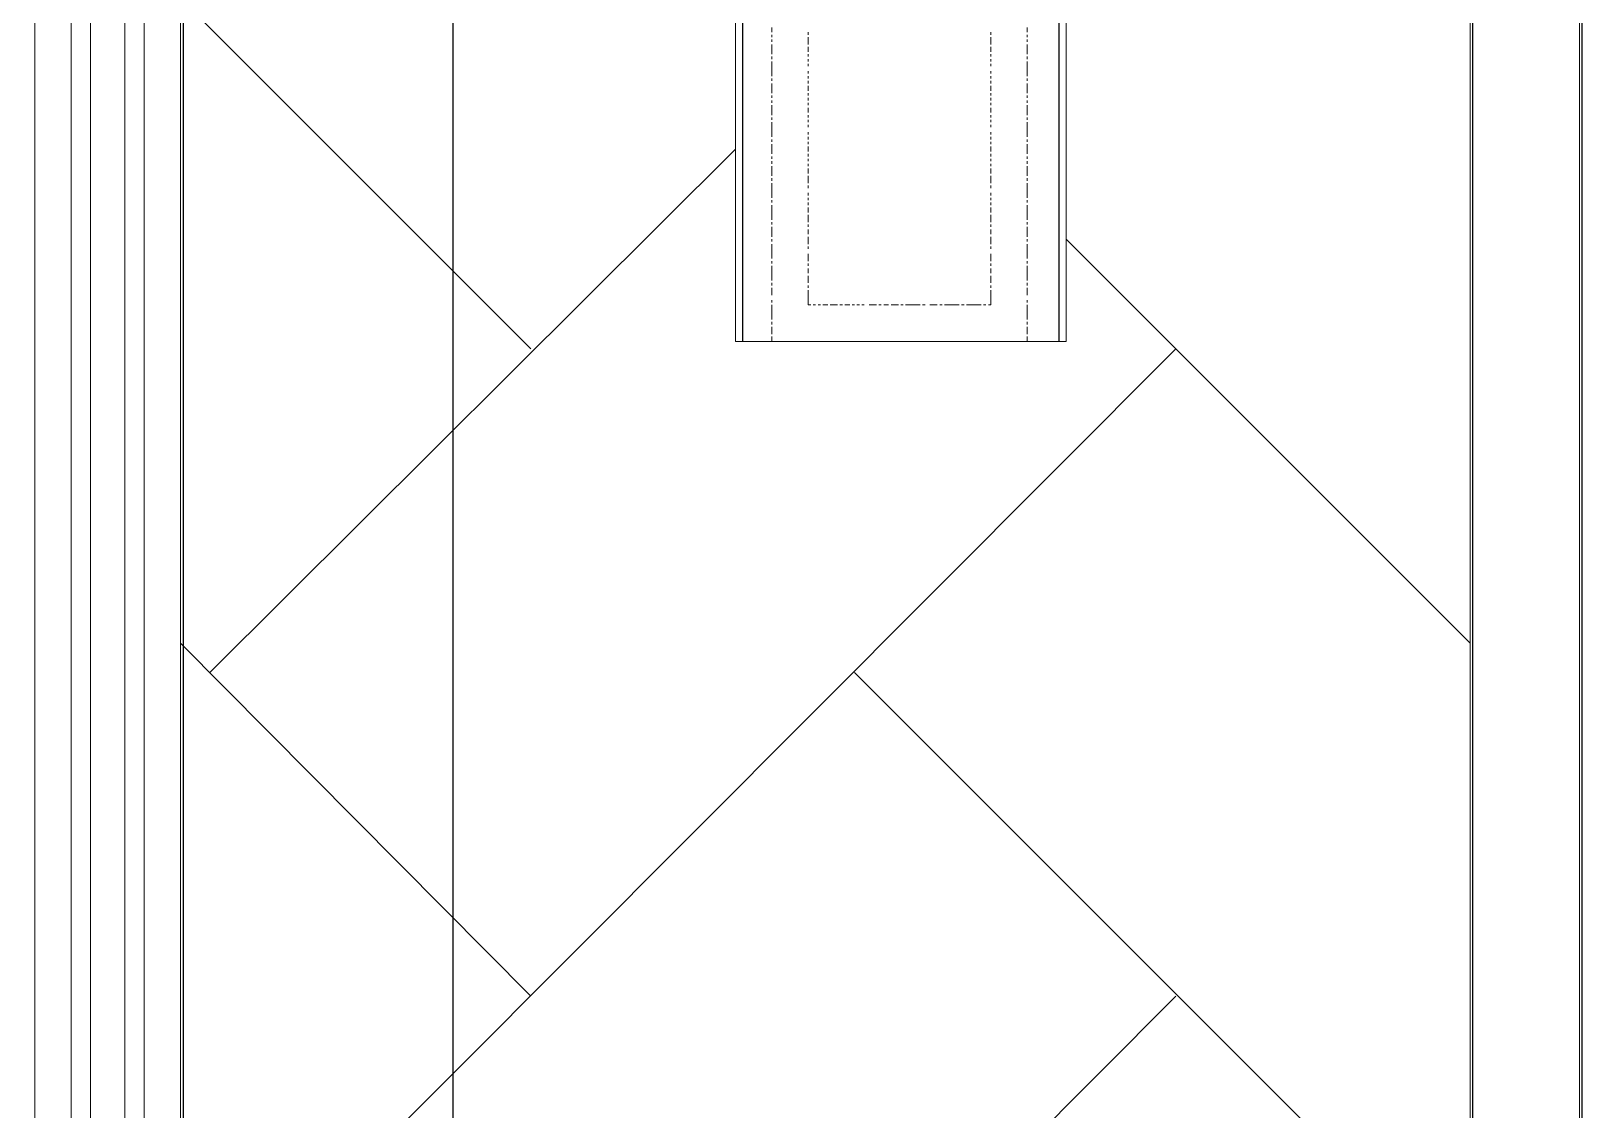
# Model space of a CAD drawing. Header units: millimetres. Extents: x 2928 to 3112, y 1220 to 1280.
# Drawn here: x 2983.33 to 2985.455, y 1254.025 to 1255.502 of the extents above; entities that cross this region are included whole.
import ezdxf

# ---------------------------------------------------------------- set-up
doc = ezdxf.new("R2010")
doc.units = ezdxf.units.MM

msp = doc.modelspace()

# ---------------------------------------------------------------- linework, layer by layer
at = {"color": 7, "linetype": 'Continuous', "lineweight": -2, "true_color": 0x000007}
for points in [[(2937.08126, 1265.3073), (2937.07792, 1267.474), (2938.98795, 1267.474), (2985.45528, 1267.474), (2985.45528, 1236.87356), (2938.98795, 1236.87356), (2937.08126, 1236.87356), (2937.08126, 1238.60692)], [(2937.23126, 1265.3073), (2937.23126, 1267.32399), (2938.98795, 1267.32399), (2985.30528, 1267.32399), (2985.30528, 1237.02356), (2938.98795, 1237.02356), (2937.22793, 1237.02356), (2937.22793, 1238.60692)]]:
    msp.add_lwpolyline(points, close=True, dxfattribs=at)
at = {"color": 9, "linetype": 'Continuous', "lineweight": 5, "true_color": 0xbababa}
for points in [[(2938.98795, 1264.55062), (2983.53859, 1264.55062), (2983.53859, 1238.80025)], [(2983.33525, 1239.30359), (2983.33525, 1264.04728), (2983.33525, 1264.04728)], [(2983.38525, 1239.30359), (2983.38525, 1264.04728), (2983.38525, 1264.04728)], [(2983.41192, 1239.30359), (2983.41192, 1264.04728), (2983.41192, 1264.04728)], [(2983.45859, 1239.30359), (2983.45859, 1264.04728), (2983.45859, 1264.04728)], [(2983.48525, 1239.30359), (2983.48525, 1264.04728), (2983.48525, 1264.04728)], [(2983.53525, 1239.30359), (2983.53525, 1264.04728), (2983.53525, 1264.04728)], [(2984.01526, 1255.06715), (2983.53525, 1255.54716), (2983.53525, 1255.54716)], [(2983.57525, 1254.62381), (2984.29526, 1255.34049), (2984.29526, 1255.34049)], [(2985.30195, 1254.66381), (2984.7486, 1255.21715), (2984.7486, 1255.21715)], [(2983.57525, 1253.74047), (2984.89861, 1255.06715), (2984.89861, 1255.06715)], [(2984.01526, 1254.18047), (2983.53525, 1254.66381), (2983.53525, 1254.66381)], [(2985.30195, 1253.78047), (2984.4586, 1254.62381), (2984.4586, 1254.62381)], [(2984.05193, 1253.33046), (2984.89861, 1254.18047), (2984.89861, 1254.18047)]]:
    msp.add_lwpolyline(points, dxfattribs=at)
at = {"color": 7, "linetype": 'Continuous', "lineweight": -2, "true_color": 0x000007}
msp.add_lwpolyline([(2983.53859, 1264.04728), (2983.53859, 1239.30359), (2983.53859, 1239.30359)], dxfattribs=at)
at = {"color": 253, "linetype": 'Continuous', "lineweight": -2, "true_color": 0x9a9a9a}
for points in [[(2983.90859, 1239.40693), (2983.90859, 1263.94728), (2983.90859, 1263.94728)], [(2984.30526, 1257.09385), (2984.30526, 1255.07715), (2984.30526, 1255.07715)], [(2984.7386, 1257.09385), (2984.7386, 1255.07715), (2984.7386, 1255.07715)]]:
    msp.add_lwpolyline(points, dxfattribs=at)
at = {"color": 252, "linetype": 'Continuous', "lineweight": 5, "true_color": 0x989898}
for points in [[(2985.30195, 1237.32023), (2985.30195, 1259.21054), (2985.45195, 1259.21054), (2985.45195, 1237.32023)], [(2984.34527, 1255.50049), (2984.34527, 1255.50716), (2984.34527, 1255.50716)], [(2984.34527, 1255.49382), (2984.34527, 1255.49716), (2984.34527, 1255.49716)], [(2984.34527, 1255.48716), (2984.34527, 1255.49049), (2984.34527, 1255.49049)], [(2984.39527, 1255.49716), (2984.39527, 1255.50049), (2984.39527, 1255.50049)], [(2984.39527, 1255.48716), (2984.39527, 1255.49382), (2984.39527, 1255.49382)], [(2984.64527, 1255.50049), (2984.64527, 1255.49716), (2984.64527, 1255.49716)], [(2984.64527, 1255.49382), (2984.64527, 1255.48716), (2984.64527, 1255.48716)], [(2984.69527, 1255.50716), (2984.69527, 1255.50049), (2984.69527, 1255.50049)], [(2984.69527, 1255.49716), (2984.69527, 1255.49382), (2984.69527, 1255.49382)], [(2984.69527, 1255.49049), (2984.69527, 1255.48716), (2984.69527, 1255.48716)], [(2984.34527, 1255.47716), (2984.34527, 1255.48382), (2984.34527, 1255.48382)], [(2984.34527, 1255.47049), (2984.34527, 1255.47716), (2984.34527, 1255.47716)], [(2984.39527, 1255.48382), (2984.39527, 1255.48716), (2984.39527, 1255.48716)], [(2984.39527, 1255.47382), (2984.39527, 1255.48049), (2984.39527, 1255.48049)], [(2984.39527, 1255.46716), (2984.39527, 1255.47049), (2984.39527, 1255.47049)], [(2984.64527, 1255.48716), (2984.64527, 1255.48382), (2984.64527, 1255.48382)], [(2984.64527, 1255.48049), (2984.64527, 1255.47382), (2984.64527, 1255.47382)], [(2984.64527, 1255.47049), (2984.64527, 1255.46716), (2984.64527, 1255.46716)], [(2984.69527, 1255.48382), (2984.69527, 1255.47716), (2984.69527, 1255.47716)], [(2984.69527, 1255.47716), (2984.69527, 1255.47049), (2984.69527, 1255.47049)], [(2984.34527, 1255.46382), (2984.34527, 1255.46716), (2984.34527, 1255.46716)], [(2984.34527, 1255.45382), (2984.34527, 1255.46049), (2984.34527, 1255.46049)], [(2984.34527, 1255.44716), (2984.34527, 1255.45382), (2984.34527, 1255.45382)], [(2984.34527, 1255.44049), (2984.34527, 1255.44716), (2984.34527, 1255.44716)], [(2984.39527, 1255.46049), (2984.39527, 1255.46382), (2984.39527, 1255.46382)], [(2984.39527, 1255.45382), (2984.39527, 1255.45716), (2984.39527, 1255.45716)], [(2984.39527, 1255.44382), (2984.39527, 1255.44716), (2984.39527, 1255.44716)], [(2984.64527, 1255.46382), (2984.64527, 1255.46049), (2984.64527, 1255.46049)], [(2984.64527, 1255.45716), (2984.64527, 1255.45382), (2984.64527, 1255.45382)], [(2984.64527, 1255.44716), (2984.64527, 1255.44382), (2984.64527, 1255.44382)], [(2984.69527, 1255.46716), (2984.69527, 1255.46382), (2984.69527, 1255.46382)], [(2984.69527, 1255.46049), (2984.69527, 1255.45382), (2984.69527, 1255.45382)], [(2984.69527, 1255.45382), (2984.69527, 1255.44716), (2984.69527, 1255.44716)], [(2984.69527, 1255.44716), (2984.69527, 1255.44049), (2984.69527, 1255.44049)], [(2984.34527, 1255.43382), (2984.34527, 1255.43716), (2984.34527, 1255.43716)], [(2984.34527, 1255.42382), (2984.34527, 1255.43049), (2984.34527, 1255.43049)], [(2984.39527, 1255.43716), (2984.39527, 1255.44049), (2984.39527, 1255.44049)], [(2984.39527, 1255.43049), (2984.39527, 1255.43382), (2984.39527, 1255.43382)], [(2984.39527, 1255.42049), (2984.39527, 1255.42716), (2984.39527, 1255.42716)], [(2984.64527, 1255.44049), (2984.64527, 1255.43716), (2984.64527, 1255.43716)], [(2984.64527, 1255.43382), (2984.64527, 1255.43049), (2984.64527, 1255.43049)], [(2984.64527, 1255.42716), (2984.64527, 1255.42049), (2984.64527, 1255.42049)], [(2984.69527, 1255.43716), (2984.69527, 1255.43382), (2984.69527, 1255.43382)], [(2984.69527, 1255.43049), (2984.69527, 1255.42382), (2984.69527, 1255.42382)], [(2984.34527, 1255.41716), (2984.34527, 1255.42382), (2984.34527, 1255.42382)], [(2984.34527, 1255.41049), (2984.34527, 1255.41382), (2984.34527, 1255.41382)], [(2984.34527, 1255.40382), (2984.34527, 1255.40716), (2984.34527, 1255.40716)], [(2984.39527, 1255.41382), (2984.39527, 1255.41716), (2984.39527, 1255.41716)], [(2984.39527, 1255.40716), (2984.39527, 1255.41049), (2984.39527, 1255.41049)], [(2984.64527, 1255.41716), (2984.64527, 1255.41382), (2984.64527, 1255.41382)], [(2984.64527, 1255.41049), (2984.64527, 1255.40716), (2984.64527, 1255.40716)], [(2984.69527, 1255.42382), (2984.69527, 1255.41716), (2984.69527, 1255.41716)], [(2984.69527, 1255.41382), (2984.69527, 1255.41049), (2984.69527, 1255.41049)], [(2984.69527, 1255.40716), (2984.69527, 1255.40382), (2984.69527, 1255.40382)], [(2984.34527, 1255.39382), (2984.34527, 1255.40049), (2984.34527, 1255.40049)], [(2984.34527, 1255.38716), (2984.34527, 1255.39382), (2984.34527, 1255.39382)], [(2984.34527, 1255.38049), (2984.34527, 1255.38382), (2984.34527, 1255.38382)], [(2984.39527, 1255.40049), (2984.39527, 1255.40382), (2984.39527, 1255.40382)], [(2984.39527, 1255.39049), (2984.39527, 1255.39716), (2984.39527, 1255.39716)], [(2984.39527, 1255.38382), (2984.39527, 1255.38716), (2984.39527, 1255.38716)], [(2984.64527, 1255.40382), (2984.64527, 1255.40049), (2984.64527, 1255.40049)], [(2984.64527, 1255.39716), (2984.64527, 1255.39049), (2984.64527, 1255.39049)], [(2984.64527, 1255.38716), (2984.64527, 1255.38382), (2984.64527, 1255.38382)], [(2984.69527, 1255.40049), (2984.69527, 1255.39382), (2984.69527, 1255.39382)], [(2984.69527, 1255.39382), (2984.69527, 1255.38716), (2984.69527, 1255.38716)], [(2984.69527, 1255.38382), (2984.69527, 1255.38049), (2984.69527, 1255.38049)], [(2984.34527, 1255.37049), (2984.34527, 1255.37716), (2984.34527, 1255.37716)], [(2984.34527, 1255.36382), (2984.34527, 1255.37049), (2984.34527, 1255.37049)], [(2984.34527, 1255.35716), (2984.34527, 1255.36382), (2984.34527, 1255.36382)], [(2984.39527, 1255.37716), (2984.39527, 1255.38049), (2984.39527, 1255.38049)], [(2984.39527, 1255.37049), (2984.39527, 1255.37382), (2984.39527, 1255.37382)], [(2984.39527, 1255.36049), (2984.39527, 1255.36382), (2984.39527, 1255.36382)], [(2984.64527, 1255.38049), (2984.64527, 1255.37716), (2984.64527, 1255.37716)], [(2984.64527, 1255.37382), (2984.64527, 1255.37049), (2984.64527, 1255.37049)], [(2984.64527, 1255.36382), (2984.64527, 1255.36049), (2984.64527, 1255.36049)], [(2984.69527, 1255.37716), (2984.69527, 1255.37049), (2984.69527, 1255.37049)], [(2984.69527, 1255.37049), (2984.69527, 1255.36382), (2984.69527, 1255.36382)], [(2984.69527, 1255.36382), (2984.69527, 1255.35716), (2984.69527, 1255.35716)], [(2984.34527, 1255.35049), (2984.34527, 1255.35382), (2984.34527, 1255.35382)], [(2984.34527, 1255.34049), (2984.34527, 1255.34716), (2984.34527, 1255.34716)], [(2984.34527, 1255.33382), (2984.34527, 1255.34049), (2984.34527, 1255.34049)], [(2984.39527, 1255.35382), (2984.39527, 1255.35716), (2984.39527, 1255.35716)], [(2984.39527, 1255.34716), (2984.39527, 1255.35049), (2984.39527, 1255.35049)], [(2984.39527, 1255.33716), (2984.39527, 1255.34382), (2984.39527, 1255.34382)], [(2984.64527, 1255.35716), (2984.64527, 1255.35382), (2984.64527, 1255.35382)], [(2984.64527, 1255.35049), (2984.64527, 1255.34716), (2984.64527, 1255.34716)], [(2984.64527, 1255.34382), (2984.64527, 1255.33716), (2984.64527, 1255.33716)], [(2984.69527, 1255.35382), (2984.69527, 1255.35049), (2984.69527, 1255.35049)], [(2984.69527, 1255.34716), (2984.69527, 1255.34049), (2984.69527, 1255.34049)], [(2984.69527, 1255.34049), (2984.69527, 1255.33382), (2984.69527, 1255.33382)], [(2984.34527, 1255.32716), (2984.34527, 1255.33049), (2984.34527, 1255.33049)], [(2984.34527, 1255.32049), (2984.34527, 1255.32382), (2984.34527, 1255.32382)], [(2984.39527, 1255.33049), (2984.39527, 1255.33382), (2984.39527, 1255.33382)], [(2984.39527, 1255.32382), (2984.39527, 1255.32716), (2984.39527, 1255.32716)], [(2984.39527, 1255.31716), (2984.39527, 1255.32049), (2984.39527, 1255.32049)], [(2984.64527, 1255.33382), (2984.64527, 1255.33049), (2984.64527, 1255.33049)], [(2984.64527, 1255.32716), (2984.64527, 1255.32382), (2984.64527, 1255.32382)], [(2984.64527, 1255.32049), (2984.64527, 1255.31716), (2984.64527, 1255.31716)], [(2984.69527, 1255.33049), (2984.69527, 1255.32716), (2984.69527, 1255.32716)], [(2984.69527, 1255.32382), (2984.69527, 1255.32049), (2984.69527, 1255.32049)], [(2984.34527, 1255.31049), (2984.34527, 1255.31716), (2984.34527, 1255.31716)], [(2984.34527, 1255.30382), (2984.34527, 1255.31049), (2984.34527, 1255.31049)], [(2984.34527, 1255.29716), (2984.34527, 1255.30049), (2984.34527, 1255.30049)], [(2984.39527, 1255.30716), (2984.39527, 1255.31382), (2984.39527, 1255.31382)], [(2984.39527, 1255.30049), (2984.39527, 1255.30382), (2984.39527, 1255.30382)], [(2984.39527, 1255.29382), (2984.39527, 1255.30049), (2984.39527, 1255.30049)], [(2984.64527, 1255.31382), (2984.64527, 1255.30716), (2984.64527, 1255.30716)], [(2984.64527, 1255.30382), (2984.64527, 1255.30049), (2984.64527, 1255.30049)], [(2984.64527, 1255.30049), (2984.64527, 1255.29382), (2984.64527, 1255.29382)], [(2984.69527, 1255.31716), (2984.69527, 1255.31049), (2984.69527, 1255.31049)], [(2984.69527, 1255.31049), (2984.69527, 1255.30382), (2984.69527, 1255.30382)], [(2984.69527, 1255.30049), (2984.69527, 1255.29716), (2984.69527, 1255.29716)], [(2984.34527, 1255.28715), (2984.34527, 1255.29382), (2984.34527, 1255.29382)], [(2984.34527, 1255.28049), (2984.34527, 1255.28715), (2984.34527, 1255.28715)], [(2984.34527, 1255.27382), (2984.34527, 1255.28049), (2984.34527, 1255.28049)], [(2984.39527, 1255.28715), (2984.39527, 1255.29049), (2984.39527, 1255.29049)], [(2984.39527, 1255.27715), (2984.39527, 1255.28049), (2984.39527, 1255.28049)], [(2984.64527, 1255.29049), (2984.64527, 1255.28715), (2984.64527, 1255.28715)], [(2984.64527, 1255.28049), (2984.64527, 1255.27715), (2984.64527, 1255.27715)], [(2984.69527, 1255.29382), (2984.69527, 1255.28715), (2984.69527, 1255.28715)], [(2984.69527, 1255.28715), (2984.69527, 1255.28049), (2984.69527, 1255.28049)], [(2984.69527, 1255.28049), (2984.69527, 1255.27382), (2984.69527, 1255.27382)], [(2984.34527, 1255.26715), (2984.34527, 1255.27049), (2984.34527, 1255.27049)], [(2984.34527, 1255.25715), (2984.34527, 1255.26382), (2984.34527, 1255.26382)], [(2984.34527, 1255.25049), (2984.34527, 1255.25715), (2984.34527, 1255.25715)], [(2984.39527, 1255.27049), (2984.39527, 1255.27382), (2984.39527, 1255.27382)], [(2984.39527, 1255.26382), (2984.39527, 1255.26715), (2984.39527, 1255.26715)], [(2984.39527, 1255.25382), (2984.39527, 1255.26049), (2984.39527, 1255.26049)], [(2984.64527, 1255.27382), (2984.64527, 1255.27049), (2984.64527, 1255.27049)], [(2984.64527, 1255.26715), (2984.64527, 1255.26382), (2984.64527, 1255.26382)], [(2984.64527, 1255.26049), (2984.64527, 1255.25382), (2984.64527, 1255.25382)], [(2984.69527, 1255.27049), (2984.69527, 1255.26715), (2984.69527, 1255.26715)], [(2984.69527, 1255.26382), (2984.69527, 1255.25715), (2984.69527, 1255.25715)], [(2984.69527, 1255.25715), (2984.69527, 1255.25049), (2984.69527, 1255.25049)], [(2984.34527, 1255.24382), (2984.34527, 1255.25049), (2984.34527, 1255.25049)], [(2984.34527, 1255.23715), (2984.34527, 1255.24049), (2984.34527, 1255.24049)], [(2984.39527, 1255.24715), (2984.39527, 1255.25049), (2984.39527, 1255.25049)], [(2984.39527, 1255.24049), (2984.39527, 1255.24715), (2984.39527, 1255.24715)], [(2984.39527, 1255.23382), (2984.39527, 1255.23715), (2984.39527, 1255.23715)], [(2984.64527, 1255.25049), (2984.64527, 1255.24715), (2984.64527, 1255.24715)], [(2984.64527, 1255.24715), (2984.64527, 1255.24049), (2984.64527, 1255.24049)], [(2984.64527, 1255.23715), (2984.64527, 1255.23382), (2984.64527, 1255.23382)], [(2984.69527, 1255.25049), (2984.69527, 1255.24382), (2984.69527, 1255.24382)], [(2984.69527, 1255.24049), (2984.69527, 1255.23715), (2984.69527, 1255.23715)], [(2984.34527, 1255.22715), (2984.34527, 1255.23382), (2984.34527, 1255.23382)], [(2984.34527, 1255.22049), (2984.34527, 1255.22715), (2984.34527, 1255.22715)], [(2984.34527, 1255.21382), (2984.34527, 1255.21715), (2984.34527, 1255.21715)], [(2984.39527, 1255.22382), (2984.39527, 1255.23049), (2984.39527, 1255.23049)], [(2984.39527, 1255.21715), (2984.39527, 1255.22049), (2984.39527, 1255.22049)], [(2984.39527, 1255.21049), (2984.39527, 1255.21715), (2984.39527, 1255.21715)], [(2984.64527, 1255.23049), (2984.64527, 1255.22382), (2984.64527, 1255.22382)], [(2984.64527, 1255.22049), (2984.64527, 1255.21715), (2984.64527, 1255.21715)], [(2984.64527, 1255.21715), (2984.64527, 1255.21049), (2984.64527, 1255.21049)], [(2984.69527, 1255.23382), (2984.69527, 1255.22715), (2984.69527, 1255.22715)], [(2984.69527, 1255.22715), (2984.69527, 1255.22049), (2984.69527, 1255.22049)], [(2984.69527, 1255.21715), (2984.69527, 1255.21382), (2984.69527, 1255.21382)], [(2984.34527, 1255.20382), (2984.34527, 1255.21049), (2984.34527, 1255.21049)], [(2984.34527, 1255.19715), (2984.34527, 1255.20382), (2984.34527, 1255.20382)], [(2984.34527, 1255.19049), (2984.34527, 1255.19715), (2984.34527, 1255.19715)], [(2984.39527, 1255.20382), (2984.39527, 1255.20715), (2984.39527, 1255.20715)], [(2984.39527, 1255.19382), (2984.39527, 1255.19715), (2984.39527, 1255.19715)], [(2984.39527, 1255.18715), (2984.39527, 1255.19382), (2984.39527, 1255.19382)], [(2984.64527, 1255.20715), (2984.64527, 1255.20382), (2984.64527, 1255.20382)], [(2984.64527, 1255.19715), (2984.64527, 1255.19382), (2984.64527, 1255.19382)], [(2984.64527, 1255.19382), (2984.64527, 1255.18715), (2984.64527, 1255.18715)], [(2984.69527, 1255.21049), (2984.69527, 1255.20382), (2984.69527, 1255.20382)], [(2984.69527, 1255.20382), (2984.69527, 1255.19715), (2984.69527, 1255.19715)], [(2984.69527, 1255.19715), (2984.69527, 1255.19049), (2984.69527, 1255.19049)], [(2984.34527, 1255.18382), (2984.34527, 1255.18715), (2984.34527, 1255.18715)], [(2984.34527, 1255.17382), (2984.34527, 1255.18049), (2984.34527, 1255.18049)], [(2984.34527, 1255.16715), (2984.34527, 1255.17382), (2984.34527, 1255.17382)], [(2984.39527, 1255.18049), (2984.39527, 1255.18382), (2984.39527, 1255.18382)], [(2984.39527, 1255.17049), (2984.39527, 1255.17715), (2984.39527, 1255.17715)], [(2984.64527, 1255.18382), (2984.64527, 1255.18049), (2984.64527, 1255.18049)], [(2984.64527, 1255.17715), (2984.64527, 1255.17049), (2984.64527, 1255.17049)], [(2984.69527, 1255.18715), (2984.69527, 1255.18382), (2984.69527, 1255.18382)], [(2984.69527, 1255.18049), (2984.69527, 1255.17382), (2984.69527, 1255.17382)], [(2984.69527, 1255.17382), (2984.69527, 1255.16715), (2984.69527, 1255.16715)], [(2984.34527, 1255.16049), (2984.34527, 1255.16715), (2984.34527, 1255.16715)], [(2984.34527, 1255.15382), (2984.34527, 1255.15715), (2984.34527, 1255.15715)], [(2984.34527, 1255.14382), (2984.34527, 1255.15049), (2984.34527, 1255.15049)], [(2984.39527, 1255.16382), (2984.39527, 1255.16715), (2984.39527, 1255.16715)], [(2984.39527, 1255.15715), (2984.39527, 1255.16382), (2984.39527, 1255.16382)], [(2984.39527, 1255.15049), (2984.39527, 1255.15382), (2984.39527, 1255.15382)], [(2984.64527, 1255.16715), (2984.64527, 1255.16382), (2984.64527, 1255.16382)], [(2984.64527, 1255.16382), (2984.64527, 1255.15715), (2984.64527, 1255.15715)], [(2984.64527, 1255.15382), (2984.64527, 1255.15049), (2984.64527, 1255.15049)], [(2984.69527, 1255.16715), (2984.69527, 1255.16049), (2984.69527, 1255.16049)], [(2984.69527, 1255.15715), (2984.69527, 1255.15382), (2984.69527, 1255.15382)], [(2984.69527, 1255.15049), (2984.69527, 1255.14382), (2984.69527, 1255.14382)], [(2984.34527, 1255.14049), (2984.34527, 1255.14382), (2984.34527, 1255.14382)], [(2984.34527, 1255.13049), (2984.34527, 1255.13382), (2984.34527, 1255.13382)], [(2984.39527, 1255.14049), (2984.39527, 1255.14715), (2984.39527, 1255.14715)], [(2984.39527, 1255.13382), (2984.39527, 1255.14049), (2984.39527, 1255.14049)], [(2984.3986, 1255.12715), (2984.39527, 1255.12715), (2984.39527, 1255.13382)], [(2984.64527, 1255.14715), (2984.64527, 1255.14049), (2984.64527, 1255.14049)], [(2984.64527, 1255.14049), (2984.64527, 1255.13382), (2984.64527, 1255.13382)], [(2984.64527, 1255.13382), (2984.64527, 1255.12715), (2984.64527, 1255.12715)], [(2984.69527, 1255.14382), (2984.69527, 1255.14049), (2984.69527, 1255.14049)], [(2984.69527, 1255.13382), (2984.69527, 1255.13049), (2984.69527, 1255.13049)], [(2984.34527, 1255.12049), (2984.34527, 1255.12715), (2984.34527, 1255.12715)], [(2984.34527, 1255.11382), (2984.34527, 1255.12049), (2984.34527, 1255.12049)], [(2984.34527, 1255.10715), (2984.34527, 1255.11382), (2984.34527, 1255.11382)], [(2984.40527, 1255.12715), (2984.40193, 1255.12715), (2984.40193, 1255.12715)], [(2984.41193, 1255.12715), (2984.4086, 1255.12715), (2984.4086, 1255.12715)], [(2984.42193, 1255.12715), (2984.41527, 1255.12715), (2984.41527, 1255.12715)], [(2984.4286, 1255.12715), (2984.42527, 1255.12715), (2984.42527, 1255.12715)], [(2984.43527, 1255.12715), (2984.4286, 1255.12715), (2984.4286, 1255.12715)], [(2984.44193, 1255.12715), (2984.4386, 1255.12715), (2984.4386, 1255.12715)], [(2984.45193, 1255.12715), (2984.44527, 1255.12715), (2984.44527, 1255.12715)], [(2984.4586, 1255.12715), (2984.45527, 1255.12715), (2984.45527, 1255.12715)], [(2984.46527, 1255.12715), (2984.46193, 1255.12715), (2984.46193, 1255.12715)], [(2984.47193, 1255.12715), (2984.4686, 1255.12715), (2984.4686, 1255.12715)], [(2984.48193, 1255.12715), (2984.4786, 1255.12715), (2984.4786, 1255.12715)], [(2984.4886, 1255.12715), (2984.48193, 1255.12715), (2984.48193, 1255.12715)], [(2984.49527, 1255.12715), (2984.49193, 1255.12715), (2984.49193, 1255.12715)], [(2984.50527, 1255.12715), (2984.4986, 1255.12715), (2984.4986, 1255.12715)], [(2984.51193, 1255.12715), (2984.5086, 1255.12715), (2984.5086, 1255.12715)], [(2984.5186, 1255.12715), (2984.51193, 1255.12715), (2984.51193, 1255.12715)], [(2984.52527, 1255.12715), (2984.52193, 1255.12715), (2984.52193, 1255.12715)], [(2984.53527, 1255.12715), (2984.5286, 1255.12715), (2984.5286, 1255.12715)], [(2984.54193, 1255.12715), (2984.53527, 1255.12715), (2984.53527, 1255.12715)], [(2984.5486, 1255.12715), (2984.54193, 1255.12715), (2984.54193, 1255.12715)], [(2984.55527, 1255.12715), (2984.55193, 1255.12715), (2984.55193, 1255.12715)], [(2984.56527, 1255.12715), (2984.56194, 1255.12715), (2984.56194, 1255.12715)], [(2984.57194, 1255.12715), (2984.56527, 1255.12715), (2984.56527, 1255.12715)], [(2984.5786, 1255.12715), (2984.57527, 1255.12715), (2984.57527, 1255.12715)], [(2984.5886, 1255.12715), (2984.58194, 1255.12715), (2984.58194, 1255.12715)], [(2984.59527, 1255.12715), (2984.5886, 1255.12715), (2984.5886, 1255.12715)], [(2984.60194, 1255.12715), (2984.59527, 1255.12715), (2984.59527, 1255.12715)], [(2984.6086, 1255.12715), (2984.60527, 1255.12715), (2984.60527, 1255.12715)], [(2984.6186, 1255.12715), (2984.61194, 1255.12715), (2984.61194, 1255.12715)], [(2984.62527, 1255.12715), (2984.6186, 1255.12715), (2984.6186, 1255.12715)], [(2984.63194, 1255.12715), (2984.62527, 1255.12715), (2984.62527, 1255.12715)], [(2984.6386, 1255.12715), (2984.63527, 1255.12715), (2984.63527, 1255.12715)], [(2984.64527, 1255.12715), (2984.64194, 1255.12715), (2984.64194, 1255.12715)], [(2984.69527, 1255.12715), (2984.69527, 1255.12049), (2984.69527, 1255.12049)], [(2984.69527, 1255.12049), (2984.69527, 1255.11382), (2984.69527, 1255.11382)], [(2984.69527, 1255.11382), (2984.69527, 1255.10715), (2984.69527, 1255.10715)], [(2984.34527, 1255.10049), (2984.34527, 1255.10382), (2984.34527, 1255.10382)], [(2984.34527, 1255.09049), (2984.34527, 1255.09715), (2984.34527, 1255.09715)], [(2984.34527, 1255.08715), (2984.34527, 1255.09049), (2984.34527, 1255.09049)], [(2984.69527, 1255.10382), (2984.69527, 1255.10049), (2984.69527, 1255.10049)], [(2984.69527, 1255.09715), (2984.69527, 1255.09049), (2984.69527, 1255.09049)], [(2984.69527, 1255.09049), (2984.69527, 1255.08715), (2984.69527, 1255.08715)], [(2984.34527, 1255.07715), (2984.34527, 1255.08382), (2984.34527, 1255.08382)], [(2984.69527, 1255.08382), (2984.69527, 1255.07715), (2984.69527, 1255.07715)]]:
    msp.add_lwpolyline(points, dxfattribs=at)
at = {"color": 7, "linetype": 'Continuous', "lineweight": 9, "true_color": 0x000007}
msp.add_lwpolyline([(2984.7486, 1257.09385), (2984.7486, 1255.07715), (2984.29526, 1255.07715), (2984.29526, 1257.09385)], close=True, dxfattribs=at)

doc.saveas('drawing.dxf')
